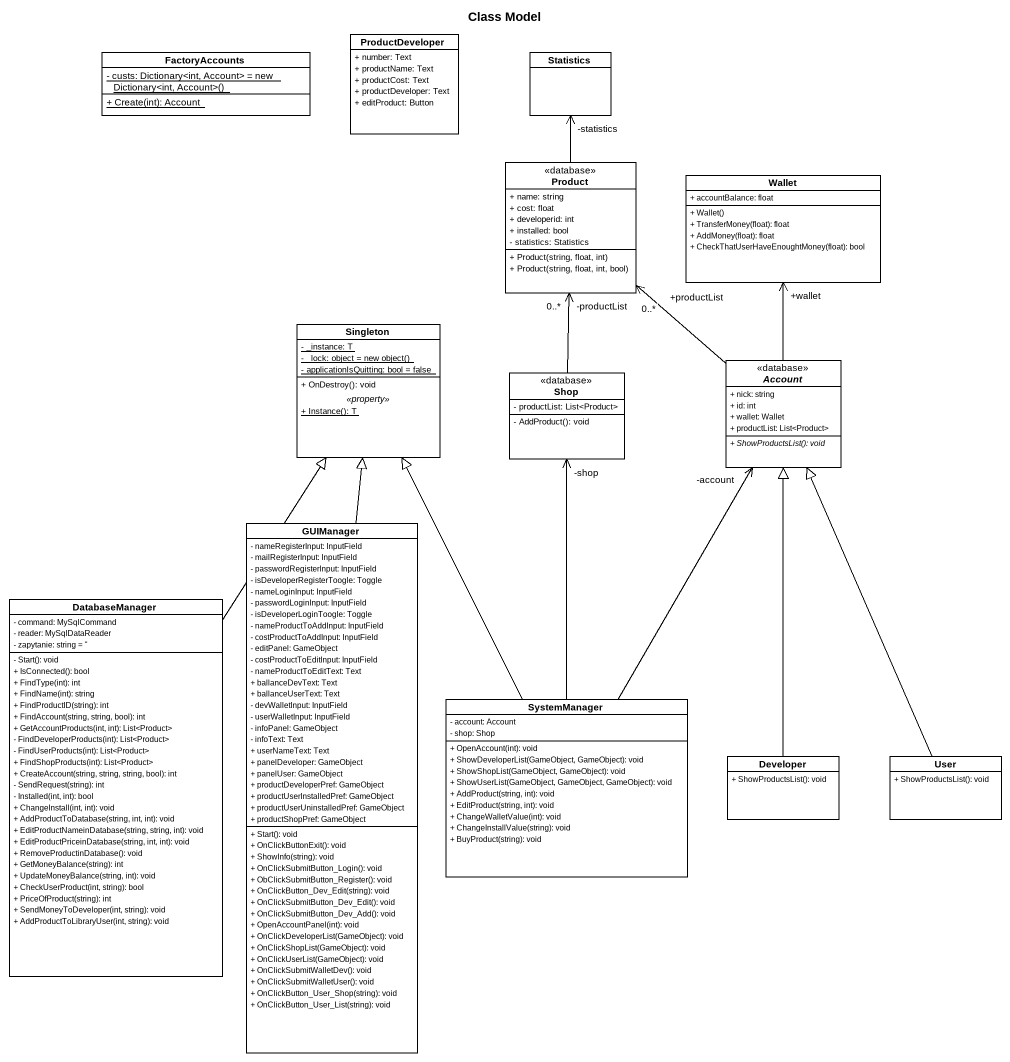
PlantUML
@startuml
title Class Model
hide circle
hide empty members
skinparam classAttributeIconSize 0
class FactoryAccounts {
  {static} {field} - custs: Dictionary<int, Account> = new Dictionary<int, Account>()
  {static} + Create(int): Account
}
class ProductDeveloper {
  + number: Text
  + productName: Text
  + productCost: Text
  + productDeveloper: Text
  + editProduct: Button
}
class Statistics
class Product <<database>> {
  + name: string
  + cost: float
  + developerid: int
  + installed: bool
  - statistics: Statistics
  + Product(string, float, int)
  + Product(string, float, int, bool)
}
class Wallet {
  + accountBalance: float
  + Wallet()
  + TransferMoney(float): float
  + AddMoney(float): float
  + CheckThatUserHaveEnoughtMoney(float): bool
}
class Singleton {
  {static} - _instance: T
  {static} {field} - _lock: object = new object()
  {static} - applicationIsQuitting: bool = false
  --
  + OnDestroy(): void
  .. <<property>> ..
  {static} + Instance(): T
}
class Shop <<database>> {
  - productList: List<Product>
  - AddProduct(): void
}
abstract class Account <<database>> {
  + nick: string
  + id: int
  + wallet: Wallet
  + productList: List<Product>
  {abstract} + ShowProductsList(): void
}
class GUIManager {
  - nameRegisterInput: InputField
  - mailRegisterInput: InputField
  - passwordRegisterInput: InputField
  - isDeveloperRegisterToogle: Toggle
  - nameLoginInput: InputField
  - passwordLoginInput: InputField
  - isDeveloperLoginToogle: Toggle
  - nameProductToAddInput: InputField
  - costProductToAddInput: InputField
  - editPanel: GameObject
  - costProductToEditInput: InputField
  - nameProductToEditText: Text
  + ballanceDevText: Text
  + ballanceUserText: Text
  - devWalletInput: InputField
  - userWalletInput: InputField
  - infoPanel: GameObject
  - infoText: Text
  + userNameText: Text
  + panelDeveloper: GameObject
  + panelUser: GameObject
  + productDeveloperPref: GameObject
  + productUserInstalledPref: GameObject
  + productUserUninstalledPref: GameObject
  + productShopPref: GameObject
  + Start(): void
  + OnClickButtonExit(): void
  + ShowInfo(string): void
  + OnClickSubmitButton_Login(): void
  + ObClickSubmitButton_Register(): void
  + OnClickButton_Dev_Edit(string): void
  + OnClickSubmitButton_Dev_Edit(): void
  + OnClickSubmitButton_Dev_Add(): void
  + OpenAccountPanel(int): void
  + OnClickDeveloperList(GameObject): void
  + OnClickShopList(GameObject): void
  + OnClickUserList(GameObject): void
  + OnClickSubmitWalletDev(): void
  + OnClickSubmitWalletUser(): void
  + OnClickButton_User_Shop(string): void
  + OnClickButton_User_List(string): void
}
class DatabaseManager {
  - command: MySqlCommand
  - reader: MySqlDataReader
  - zapytanie: string = ''
  - Start(): void
  + IsConnected(): bool
  + FindType(int): int
  + FindName(int): string
  + FindProductID(string): int
  + FindAccount(string, string, bool): int
  + GetAccountProducts(int, int): List<Product>
  - FindDeveloperProducts(int): List<Product>
  - FindUserProducts(int): List<Product>
  + FindShopProducts(int): List<Product>
  + CreateAccount(string, string, string, bool): int
  - SendRequest(string): int
  - Installed(int, int): bool
  + ChangeInstall(int, int): void
  + AddProductToDatabase(string, int, int): void
  + EditProductNameinDatabase(string, string, int): void
  + EditProductPriceinDatabase(string, int, int): void
  + RemoveProductinDatabase(): void
  + GetMoneyBalance(string): int
  + UpdateMoneyBalance(string, int): void
  + CheckUserProduct(int, string): bool
  + PriceOfProduct(string): int
  + SendMoneyToDeveloper(int, string): void
  + AddProductToLibraryUser(int, string): void
}
class SystemManager {
  - account: Account
  - shop: Shop
  + OpenAccount(int): void
  + ShowDeveloperList(GameObject, GameObject): void
  + ShowShopList(GameObject, GameObject): void
  + ShowUserList(GameObject, GameObject, GameObject): void
  + AddProduct(string, int): void
  + EditProduct(string, int): void
  + ChangeWalletValue(int): void
  + ChangeInstallValue(string): void
  + BuyProduct(string): void
}
class Developer {
  + ShowProductsList(): void
}
class User {
  + ShowProductsList(): void
}
Product -up-> "-statistics" Statistics
Shop -up-> "-productList\n0..*" Product
Account -up-> "+productList\n0..*" Product
Account -up-> "+wallet" Wallet
GUIManager -up-|> Singleton
DatabaseManager -up-|> Singleton
SystemManager -up-|> Singleton
SystemManager -up-> "-shop" Shop
SystemManager -up-> "-account" Account
Developer -up-|> Account
User -up-|> Account
@enduml
